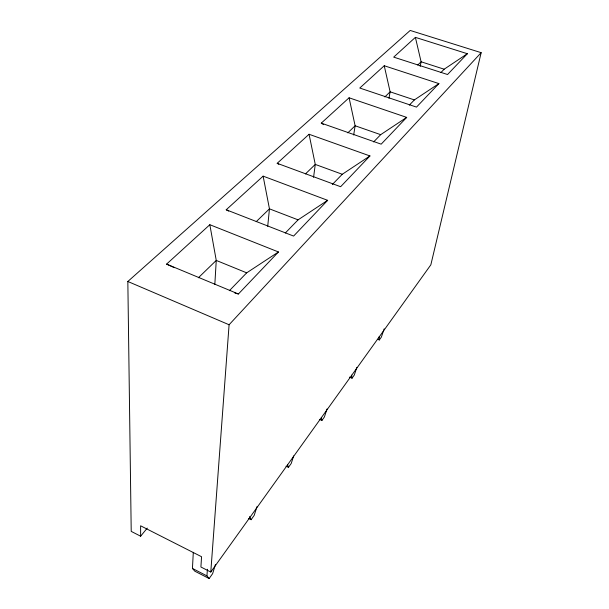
<?xml version="1.0" encoding="UTF-8"?>
<svg xmlns="http://www.w3.org/2000/svg" width="609" height="609" viewBox="0 0 609 609"><rect width="100%" height="100%" fill="white"/><g stroke="black" fill="none" stroke-linecap="round" stroke-linejoin="round"><path stroke-width="0.91" d="M215.472 564.474L212.625 573.655L209.138 578.55L194.781 571.181L192.444 568.456L193.304 552.317M214.832 284.365L216.256 260.424L209.831 224.706L278.45 251.966L238.401 293.995L234.876 293.036M209.138 578.55L206.938 575.893L207.403 569.263M140.641 536.202L140.603 525.795L201.556 556.725L200.909 567.002L210.783 572.041L229.091 324.757L481.163 52.671L410.207 30.45L127.837 281.48L131.217 531.391L140.641 536.202L147.241 528.11M267.716 226.35L269.452 208.841L263.126 176.138L226.221 209.77L228.702 211.087M313.574 177.326L315.264 164.415L309.06 134.262L277.194 163.311L278.815 164.27M353.677 134.992L355.123 125.766L349.079 97.79L321.278 123.132L323.623 124.655M388.968 98.3L390.118 91.822L384.241 65.742L359.782 88.039L416.503 107.1L438.899 83.593L384.241 65.742M420.187 66.427L421.101 61.783L415.384 37.362L393.696 57.124L447.546 74.519L467.362 53.721L415.384 37.362M481.163 52.671L430.845 264.816L210.783 572.041M256.983 506.619L254.204 515.366L251.106 519.705L248.693 518.525M293.675 455.905L291.224 463.464L288.46 467.347L286.002 466.205M327.041 408.959L324.399 416.967L321.91 420.454L319.398 419.335M356.874 367.349L354.286 375.06L352.04 378.212L349.459 377.1M384.172 328.837L381.363 337.104L379.323 339.959L377.671 339.282M263.126 176.138L327.657 200.331L293.599 236.071L226.221 209.77M309.06 134.262L369.952 155.95L340.629 186.719L277.194 163.311M349.079 97.79L406.69 117.392L381.173 144.166L321.278 123.132M229.357 290.706L246.683 272.84L278.45 251.966M285.294 233.019L298.075 219.849L327.657 200.331M332.339 184.512L342.266 174.273L369.952 155.95M373.622 141.943L380.678 134.665L406.69 117.392M409.294 105.159L414.371 99.922L438.899 83.593M440.954 72.517L444.167 69.205L467.362 53.721M198.344 277.795L216.256 260.424L246.683 272.84M256.222 221.668L269.452 208.841L298.075 219.849M305.459 173.923L315.264 164.415L342.266 174.273M347.8 132.869L355.123 125.766L380.678 134.665M384.842 96.938L390.118 91.822L414.371 99.922M417.751 65.026L421.101 61.783L444.167 69.205M174.364 267.694L166.592 264.116L209.831 224.706M166.592 264.116L238.401 293.995M127.837 281.48L229.091 324.757M192.444 568.456L206.938 575.893M249.469 516.607L251.106 519.705M287.57 464.774L288.46 467.347M321.293 417.69L321.91 420.454M351.629 375.121L352.04 378.212M379.11 336.769L379.323 339.959"/></g></svg>
